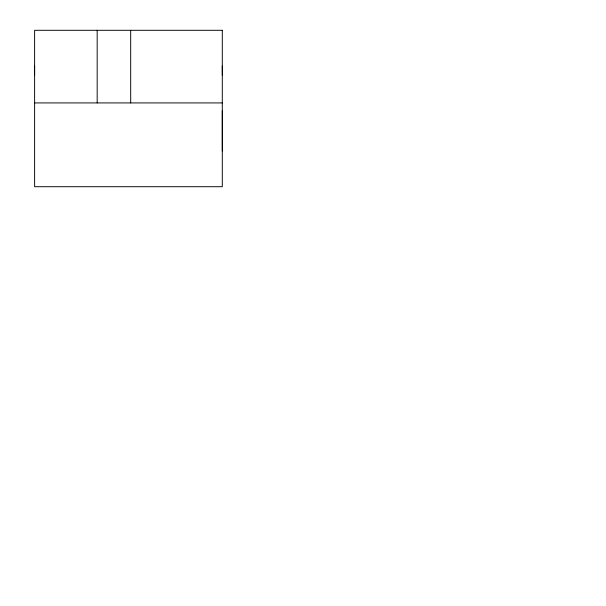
<?xml version="1.0" encoding="UTF-8"?>
<svg xmlns="http://www.w3.org/2000/svg" width="606" height="606" viewBox="0 0 606 606"><rect width="100%" height="100%" fill="white"/><g stroke="black" fill="none" stroke-linecap="round" stroke-linejoin="round"><path stroke-width="0.91" d="M34.61 74.977L34.61 66.054M222.296 150.955L222.296 110.739M222.296 74.977L222.296 66.054M34.61 102.922L222.296 102.922M130.691 30.3L130.691 102.922M97.172 30.3L97.172 102.922M222.296 30.3L34.61 30.3L34.61 186.709L222.296 186.709L222.296 30.3"/></g></svg>
